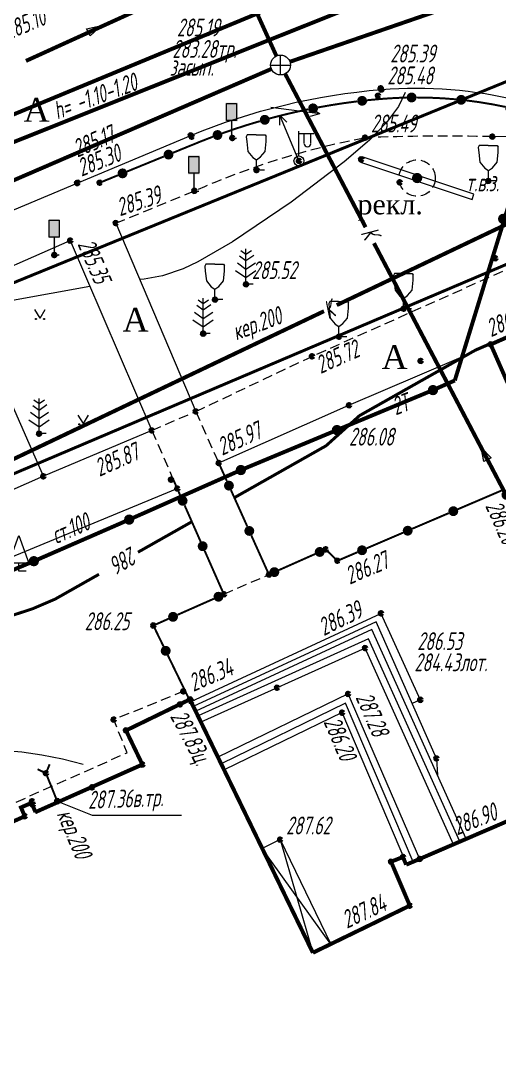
# Model space of a CAD drawing. Header units: metres. Extents: x 1687 to 3282, y 1191 to 1671.
# Drawn here: x 1849.5 to 1873.6, y 1507 to 1559.3 of the extents above; entities that cross this region are included whole.
import ezdxf

# ---------------------------------------------------------------- set-up
doc = ezdxf.new("R2010")
doc.units = ezdxf.units.M
doc.set_wipeout_variables(frame=1)
for name, pattern in [('COMMUN', [6, 5, -1]), ('DASHED', [0.75, 0.5, -0.25]), ('DASHEDX2', [1.5, 1, -0.5])]:
    doc.linetypes.add(name, pattern=pattern)
for name, color, linetype, lineweight, transparency in [('51361800', 7, 'Continuous', 18, 0.65), ('51472300', 7, 'Continuous', 18, 0.65), ('71133200', 7, 'Continuous', 18, 0.65), ('71133600', 7, 'Continuous', 18, 0.65), ('71133800', 7, 'Continuous', 18, 0.65), ('82211000', 7, 'Continuous', 18, 0.65), ('Commun', 7, 'Continuous', 18, 0.65), ('CONTOURS-LABEL', 7, 'Continuous', 18, 0.65), ('GEO_POINTS', 7, 'Continuous', 18, 0.65), ('Otm', 7, 'Continuous', 18, 0.65), ('R_Поверхность10_CNT-MAJ', 7, 'Continuous', 18, 0.65), ('R_Поверхность10_CNT-MIN', 7, 'Continuous', 18, 0.65), ('Sit', 7, 'Continuous', 18, 0.65), ('Text', 7, 'Continuous', 18, 0.65), ('Text_com', 7, 'Continuous', 18, 0.65), ('Us_znak', 7, 'Continuous', 18, 0.65), ('Us_znak_fon', 7, 'Continuous', 18, 0.65), ('Рамка и сетка', 7, 'Continuous', 18, 0.65)]:
    doc.layers.add(name, color=color, linetype=linetype, lineweight=lineweight, transparency=transparency)
doc.styles.add('eskd', font='ESKD1.shx', dxfattribs={"width": 1.2, "oblique": 15})
doc.styles.get("Standard").update_dxf_attribs({"font": 'GOST_0.TTF', "oblique": 15})
doc.styles.add('style1', font='times.ttf', dxfattribs={"height": 1})
doc.linetypes.add('ПОДЗ_ЛИНИИ_СВЯЗИ', pattern='A,4.8,-0.2,[133,ltypeshp.shx,S=0.2,R=0,X=-0.2,Y=0],-0.2,4.8,-2', length=12)

# ---------------------------------------------------------------- blocks, each defined once
blk = doc.blocks.new('71133600')
for p, q in [((-0.52, 3.39), (0, 3.02)), ((0, 3.02), (0.55, 3.39)), ((-0.86, 2.16), (0, 1.51)), ((0, 1.51), (0.96, 2.16))]:
    blk.add_line(p, q)
for points in [[(0.71, 0), (0, 0), (0, 3.55)], [(-0.64, 2.84), (0, 2.37), (0, 2.37), (0.78, 2.93)], [(-1.05, 1.38), (0, 0.67), (1, 1.38)]]:
    blk.add_lwpolyline(points)
at = {"style": 'eskd', "oblique": 15}
blk.add_attdef('Z', (2.03, -0.19), '', height=2, dxfattribs=at)
blk = doc.blocks.new('71133200')
for p, q in [((-0.924145, 3.560442), (-1.024145, 3.360442)), ((-1.024145, 3.360442), (-0.977382, 2.864397)), ((-0.024145, 3.560442), (-0.924145, 3.560442)), ((-0.024145, 3.560442), (0.875855, 3.560442)), ((0.875855, 3.560442), (0.958164, 3.395824)), ((0.975974, 2.864397), (0.958164, 3.395824)), ((-0.977382, 2.864397), (-0.861899, 1.88241)), ((0.861899, 1.88241), (0.975974, 2.864397)), ((-0.861899, 1.88241), (-0.374616, 1.28565)), ((-0.374616, 1.28565), (0, 1.039723)), ((0, 1.039723), (0.401375, 1.321765)), ((0.401375, 1.321765), (0.861899, 1.88241)), ((0, 0), (0, 1.039723)), ((0.8, 0), (0, 0))]:
    blk.add_line(p, q)
at = {"style": 'eskd', "oblique": 14.99997778}
blk.add_attdef('Z', (1.873004, -0.239356), '', height=2, dxfattribs=at)
blk = doc.blocks.new('71133800')
blk.add_lwpolyline([(0.71, 0), (0, 0), (0, 0.8), (-1.03, 0.8), (0, 3.61), (1.01, 0.8), (-0.03, 0.8)])
at = {"style": 'eskd', "oblique": 15}
blk.add_attdef('Z', (1.57, -0.8), '', height=2, dxfattribs=at)
blk = doc.blocks.new('51472300')
for p, q in [((0, 0.5), (0, 3)), ((0, 2.75), (1.5, 2.75)), ((0.54, 1.74), (0.54, 2.75)), ((1.2, 1.74), (1.2, 2.75))]:
    blk.add_line(p, q)
at = {"color": 7}
for radius in [0.5, 0.05]:
    blk.add_circle((0, 0), radius, dxfattribs=at)
blk.add_arc((0.87, 1.75), 0.331, 182.1567, 357.8433)
at = {"oblique": 15}
blk.add_attdef('Z', (1.02, -1.37), '', height=2, dxfattribs=at)
blk = doc.blocks.new('*U67')
at = {"layer": '82211000', "linetype": 'Continuous', "ltscale": 0.5}
for points in [[(5192280.391, 4969160.032, 1), (5192280.891, 4969160.038, 1)], [(5192275.432, 4969159.441, 1), (5192275.923, 4969159.536, 1)], [(5192277.899, 4969159.84, 1), (5192278.396, 4969159.897, 1)], [(5192282.888, 4969159.944, 1), (5192283.385, 4969159.891, 1)], [(5192285.358, 4969159.566, 1), (5192285.846, 4969159.456, 1)], [(5192273.004, 4969158.846, 1), (5192273.486, 4969158.981, 1)], [(5192287.767, 4969158.903, 1), (5192288.239, 4969158.737, 1)], [(5192270.631, 4969158.061, 1), (5192271.101, 4969158.233, 1)], [(5192290.083, 4969157.964, 1), (5192290.532, 4969157.744, 1)], [(5192292.274, 4969156.762, 1), (5192292.693, 4969156.49, 1)], [(5192294.315, 4969155.32, 1), (5192294.705, 4969155.008, 1)], [(5192296.203, 4969153.683, 1), (5192296.561, 4969153.334, 1)], [(5192297.921, 4969151.868, 1), (5192298.242, 4969151.485, 1)], [(5192299.451, 4969149.892, 1), (5192299.733, 4969149.479, 1)], [(5192300.777, 4969147.774, 1), (5192301.017, 4969147.335, 1)], [(5192301.846, 4969145.516, 1), (5192302.045, 4969145.057, 1)], [(5192302.844, 4969143.224, 1), (5192303.044, 4969142.765, 1)], [(5192303.843, 4969140.932, 1), (5192304.042, 4969140.473, 1)], [(5192304.841, 4969138.64, 1), (5192305.041, 4969138.181, 1)]]:
    blk.add_hatch(color=256, dxfattribs=at).paths.add_polyline_path(points, flags=0)
at = {"layer": '82211000', "linetype": 'Continuous', "ltscale": 0.5, "const_width": 0.1}
for points in [[(5192275.923, 4969159.535, -0.015909), (5192277.899, 4969159.84, -0.015909)], [(5192280.891, 4969160.036, -0.023323), (5192282.888, 4969159.942, -0.023323)], [(5192283.385, 4969159.89, -0.023323), (5192285.358, 4969159.564, -0.023323)], [(5192273.486, 4969158.98, -0.015909), (5192275.432, 4969159.44, -0.015909)], [(5192285.846, 4969159.454, -0.023323), (5192287.767, 4969158.901, -0.023323)], [(5192271.101, 4969158.232, -0.015909), (5192273.004, 4969158.845, -0.015909)], [(5192288.238, 4969158.735, -0.023323), (5192290.082, 4969157.963, -0.023323)], [(5192292.692, 4969156.489, -0.019816), (5192294.314, 4969155.319, -0.019816)], [(5192294.705, 4969155.007, -0.019816), (5192296.203, 4969153.683, -0.019816)], [(5192296.56, 4969153.333, -0.019816), (5192297.92, 4969151.867, -0.019816)], [(5192298.241, 4969151.484, -0.019816), (5192299.449, 4969149.891, -0.019816)], [(5192299.731, 4969149.478, -0.019816), (5192300.776, 4969147.773, -0.019816)]]:
    blk.add_lwpolyline(points, format="xyb", dxfattribs=at)
at = {"layer": '82211000', "linetype": 'Continuous', "ltscale": 0.5}
for points in [[(5192278.396, 4969159.896, 0.1, 0.1, -0.006108), (5192279.161, 4969159.967, 0.1, 0.1, -0.014367), (5192280.391, 4969160.031, 0, 0, 0)], [(5192290.532, 4969157.743, 0.1, 0.1, -0.022574), (5192292.219, 4969156.795, 0.1, 0.1, -0.000636), (5192292.273, 4969156.761, 0, 0, 0)], [(5192301.016, 4969147.334, 0.1, 0.1, -0.004898), (5192301.244, 4969146.896, 0.1, 0.1, 0), (5192301.846, 4969145.516, 0, 0, 0)]]:
    blk.add_lwpolyline(points, format="xyseb", dxfattribs=at)
at = {"layer": '82211000', "linetype": 'Continuous', "ltscale": 0.5, "flags": 128}
blk.add_lwpolyline([(5192269.701, 4969157.693, 0.1, 0.1, -0.007954), (5192270.632, 4969158.06, 0, 0, 0)], format="xyseb", dxfattribs=at)
at = {"layer": '82211000', "linetype": 'Continuous', "ltscale": 0.5, "const_width": 0.1}
for points in [[(5192302.045, 4969145.057), (5192302.844, 4969143.224)], [(5192303.044, 4969142.765), (5192303.843, 4969140.932)], [(5192304.042, 4969140.473), (5192304.841, 4969138.64)]]:
    blk.add_lwpolyline(points, dxfattribs=at)
at = {"layer": '82211000', "ltscale": 0.5, "const_width": 0.1}
blk.add_lwpolyline([(5192305.041, 4969138.181), (5192305.063, 4969138.132)], dxfattribs=at)
blk = doc.blocks.new('*U68')
at = {"layer": '82211000', "linetype": 'Continuous', "ltscale": 0.5}
for points in [[(5192268.168, 4969157.068, 1), (5192268.63, 4969157.257, 1)], [(5192265.853, 4969156.122, 1), (5192266.316, 4969156.312, 1)]]:
    blk.add_hatch(color=256, dxfattribs=at).paths.add_polyline_path(points, flags=0)
at = {"layer": '82211000', "ltscale": 0.5, "const_width": 0.1}
blk.add_lwpolyline([(5192268.63, 4969157.257), (5192269.75, 4969157.714)], dxfattribs=at)
at = {"layer": '82211000', "linetype": 'Continuous', "ltscale": 0.5, "const_width": 0.1}
blk.add_lwpolyline([(5192266.316, 4969156.312), (5192268.168, 4969157.068)], dxfattribs=at)
at = {"layer": '82211000', "linetype": 'Continuous', "ltscale": 0.5, "flags": 128}
blk.add_lwpolyline([(5192264.928, 4969155.744, 0.1, 0.1, 0), (5192265.853, 4969156.122, 0, 0, 0)], format="xyseb", dxfattribs=at)
blk = doc.blocks.new('*U69')
at = {"layer": '82211000', "linetype": 'Continuous', "ltscale": 0.5}
for points in [[(5192269.007, 4969139.969, 1), (5192269.209, 4969139.511, 1)], [(5192270.017, 4969137.682, 1), (5192270.219, 4969137.224, 1)], [(5192271.141, 4969135.012, 1), (5192270.684, 4969134.81, 1)], [(5192268.854, 4969134.001, 1), (5192268.397, 4969133.799, 1)], [(5192268.146, 4969132.412, 1), (5192268.365, 4969131.962, 1)]]:
    blk.add_hatch(color=256, dxfattribs=at).paths.add_polyline_path(points, flags=0)
at = {"layer": '82211000', "linetype": 'Continuous', "ltscale": 0.5, "flags": 128}
blk.add_lwpolyline([(5192268.606, 4969140.885, 0.1, 0.1, 0), (5192268.839, 4969140.351, 0.1, 0.1, 0), (5192269.007, 4969139.969, 0, 0, 0)], format="xyseb", dxfattribs=at)
at = {"layer": '82211000', "linetype": 'Continuous', "ltscale": 0.5, "const_width": 0.1}
for points in [[(5192269.209, 4969139.511), (5192270.017, 4969137.682)], [(5192270.684, 4969134.81), (5192268.854, 4969134.001)]]:
    blk.add_lwpolyline(points, dxfattribs=at)
at = {"layer": '82211000', "linetype": 'Continuous', "ltscale": 0.5}
for points in [[(5192270.219, 4969137.224, 0.1, 0.1, 0), (5192271.187, 4969135.032, 0.1, 0.1, 0), (5192271.141, 4969135.012, 0, 0, 0)], [(5192268.397, 4969133.799, 0.1, 0.1, 0), (5192267.636, 4969133.462, 0.1, 0.1, 0), (5192268.146, 4969132.412, 0, 0, 0)]]:
    blk.add_lwpolyline(points, format="xyseb", dxfattribs=at)
at = {"layer": '82211000', "ltscale": 0.5, "const_width": 0.1}
blk.add_lwpolyline([(5192268.365, 4969131.962), (5192269.449, 4969129.73)], dxfattribs=at)
blk = doc.blocks.new('*U70')
at = {"layer": '82211000', "linetype": 'Continuous', "ltscale": 0.5}
for points in [[(5192271.339, 4969140.73, 1), (5192271.544, 4969140.274, 1)], [(5192285.318, 4969140.264, 1), (5192285.514, 4969139.805, 1)], [(5192282.512, 4969139.118, 1), (5192282.972, 4969139.315, 1)], [(5192272.365, 4969138.45, 1), (5192272.57, 4969137.994, 1)], [(5192280.214, 4969138.135, 1), (5192280.674, 4969138.332, 1)], [(5192286.299, 4969137.965, 1), (5192286.495, 4969137.505, 1)], [(5192275.786, 4969137.062, 1), (5192276.243, 4969137.265, 1)], [(5192277.916, 4969137.152, 1), (5192278.375, 4969137.348, 1)], [(5192273.501, 4969136.048, 1), (5192273.958, 4969136.251, 1)], [(5192287.28, 4969135.666, 1), (5192287.476, 4969135.206, 1)], [(5192288.261, 4969133.366, 1), (5192288.458, 4969132.906, 1)]]:
    blk.add_hatch(color=256, dxfattribs=at).paths.add_polyline_path(points, flags=0)
at = {"layer": '82211000', "linetype": 'Continuous', "ltscale": 0.5, "flags": 128}
blk.add_lwpolyline([(5192270.929, 4969141.642, 0.1, 0.1, 0), (5192271.339, 4969140.73, 0, 0, 0)], format="xyseb", dxfattribs=at)
at = {"layer": '82211000', "linetype": 'Continuous', "ltscale": 0.5}
for points in [[(5192282.972, 4969139.315, 0.1, 0.1, 0), (5192285.298, 4969140.31, 0.1, 0.1, 0), (5192285.318, 4969140.264, 0, 0, 0)], [(5192272.57, 4969137.994, 0.1, 0.1, 0), (5192273.456, 4969136.027, 0.1, 0.1, 0), (5192273.501, 4969136.048, 0, 0, 0)], [(5192276.243, 4969137.265, 0.1, 0.1, 0), (5192276.311, 4969137.296, 0.1, 0.1, 0), (5192276.907, 4969136.72, 0.1, 0.1, 0), (5192277.916, 4969137.152, 0, 0, 0)]]:
    blk.add_lwpolyline(points, format="xyseb", dxfattribs=at)
at = {"layer": '82211000', "linetype": 'Continuous', "ltscale": 0.5, "const_width": 0.1}
for points in [[(5192271.544, 4969140.274), (5192272.365, 4969138.45)], [(5192285.514, 4969139.805), (5192286.299, 4969137.965)], [(5192280.674, 4969138.332), (5192282.512, 4969139.118)], [(5192278.375, 4969137.348), (5192280.214, 4969138.135)], [(5192286.495, 4969137.505), (5192287.28, 4969135.666)], [(5192273.958, 4969136.251), (5192275.786, 4969137.062)], [(5192287.476, 4969135.206), (5192288.261, 4969133.366)]]:
    blk.add_lwpolyline(points, dxfattribs=at)
at = {"layer": '82211000', "ltscale": 0.5}
blk.add_lwpolyline([(5192288.458, 4969132.906, 0.1, 0.1, 0), (5192288.903, 4969131.861, 0.1, 0.1, 0), (5192289.527, 4969132.094, 0, 0, 0)], format="xyseb", dxfattribs=at)
blk = doc.blocks.new('51361800a')
at = {"style": 'eskd', "oblique": 15}
for tag, p in [('Z', (1.72, 1.4)), ('Z1', (1.72, -1)), ('Z2', (1.72, -3.4))]:
    blk.add_attdef(tag, p, '', height=2, dxfattribs=at)
at = {"color": 7}
blk.add_wipeout([(-0.1, 1), (-0.29, 0.96), (-0.47, 0.89), (-0.64, 0.78), (-0.78, 0.64), (-0.89, 0.47), (-0.96, 0.29), (-1, 0.1), (-1, -0.1), (-0.96, -0.29), (-0.89, -0.47), (-0.78, -0.64), (-0.64, -0.78), (-0.47, -0.89), (-0.29, -0.96), (-0.1, -1), (0.1, -1), (0.29, -0.96), (0.47, -0.89), (0.64, -0.78), (0.78, -0.64), (0.89, -0.47), (0.96, -0.29), (1, -0.1), (1, 0.1), (0.96, 0.29), (0.89, 0.47), (0.78, 0.64), (0.64, 0.78), (0.47, 0.89), (0.29, 0.96), (0.1, 1)], dxfattribs=at)
for p, q in [((-1, 0), (1, 0)), ((0, -1), (0, 1))]:
    blk.add_line(p, q)
blk.add_circle((0, 0), 1)
blk = doc.blocks.new('KOVER')
at = {"layer": 'Us_znak', "lineweight": -2}
blk.add_hatch(color=0, dxfattribs=at).paths.add_polyline_path([(-0.21, 0, 1), (0.21, 0, 1)])
at = {"layer": 'Us_znak_fon', "true_color": 0xffffff}
blk.add_hatch(color=7, dxfattribs=at).paths.add_polyline_path([(-0.26, 0, 1), (0.26, 0, 1)])
at = {"layer": 'Us_znak', "color": 0, "lineweight": -2}
blk.add_circle((0, 0), 0.21, dxfattribs=at)
blk = doc.blocks.new('ZNAK')
at = {"layer": 'Us_znak_fon', "true_color": 0xffffff}
blk.add_hatch(color=7, dxfattribs=at).paths.add_polyline_path([(0.3, 1.8), (-0.3, 1.8), (-0.3, 0.85), (-0.05, 0.85), (-0.05, -0.05), (0.25, -0.05), (0.25, 0.05), (0.05, 0.05), (0.05, 0.85), (0.3, 0.85)])
at = {"layer": 'Us_znak', "color": 0, "linetype": 'Continuous', "lineweight": -2, "ltscale": 10}
blk.add_lwpolyline([(-0.25, 1.75), (0.25, 1.75), (0.25, 0.9), (-0.25, 0.9)], close=True, dxfattribs=at)
at = {"layer": 'Us_znak', "linetype": 'DASHEDX2', "ltscale": 10}
blk.add_lwpolyline([(0, 0.9), (0, 0), (0.25, 0)], dxfattribs=at)
blk = doc.blocks.new('GAZON')
at = {"layer": 'Us_znak', "linetype": 'COMMUN', "lineweight": -2}
for points in [[(-0.233, -0.041, 1), (-0.183, -0.041, 1)], [(0.183, -0.041, 1), (0.233, -0.041, 1)]]:
    blk.add_hatch(color=0, dxfattribs=at).paths.add_polyline_path(points)
at = {"layer": 'Us_znak', "color": 0, "linetype": 'COMMUN', "lineweight": -2}
for points in [[(0, 0), (-0.26, 0.427)], [(0, 0), (0.26, 0.427)]]:
    blk.add_lwpolyline(points, dxfattribs=at)
for centre in [(-0.208, -0.041), (0.208, -0.041)]:
    blk.add_circle(centre, 0.025, dxfattribs=at)
blk = doc.blocks.new('NAPR')
at = {"layer": 'Us_znak', "color": 0, "linetype": 'Continuous', "lineweight": -2}
for p in [(-0.191, 2.038), (0.189, 2.037)]:
    blk.add_line(p, (0, 2.5), dxfattribs=at)
blk.add_lwpolyline([(0, 0), (0, 2.5)], dxfattribs=at)
blk = doc.blocks.new('A$C52264BE2')
at = {"layer": 'Sit'}
h = blk.add_hatch(color=32, dxfattribs=at)
h.dxf.hatch_style = 1
h.paths.add_polyline_path([(0, 0.374), (0.714, 0.443), (0.15, 0)])
at = {"layer": 'Sit', "color": 32, "elevation": 285.308}
blk.add_lwpolyline([(0, 0.374), (0.714, 0.443), (0.15, 0), (0, 0.374)], dxfattribs=at)

msp = doc.modelspace()

# ---------------------------------------------------------------- hatches: boundary and pattern name
at = {"layer": 'Рамка и сетка'}
h = msp.add_hatch(color=256, dxfattribs=at)
h.dxf.hatch_style = 1
h.paths.add_polyline_path([(1852.829, 1558.917), (1853.591, 1559.081), (1853.01, 1558.557)])

# ---------------------------------------------------------------- linework, layer by layer
at = {"color": 192, "linetype": 'ПОДЗ_ЛИНИИ_СВЯЗИ', "lineweight": 60, "ltscale": 0.4, "const_width": 0.15, "flags": 128}
for points, elevation in [([(1878.493, 1558.102), (1786.75, 1520.676)], 285.573), ([(1875.572, 1547.737), (1815.861, 1522.38)], 285.911)]:
    msp.add_lwpolyline(points, dxfattribs=dict(at, elevation=elevation))
at = {"layer": 'Commun', "color": 32, "linetype": 'COMMUN', "ltscale": 0.7, "const_width": 0.2, "flags": 128}
for points, elevation in [([(1855.649, 1572.351), (1862.392, 1557.547)], 283.662), ([(1863.072, 1557.256), (1885.524, 1564.991)], 285.308), ([(1822.135, 1539.625), (1862.139, 1556.894)], 285.308), ([(1866.884, 1548.927), (1862.832, 1556.647)], 286.577), ([(1874.983, 1549.555), (1865.43, 1545.008)], 285.804), ([(1877.051, 1529.558), (1867.305, 1548.126)], 286.577), ([(1864.789, 1544.703), (1843.752, 1534.69)], 285.804)]:
    msp.add_lwpolyline(points, dxfattribs=dict(at, elevation=elevation))
at = {"layer": 'Commun', "color": 4, "linetype": 'COMMUN', "ltscale": 0.7, "const_width": 0.2, "elevation": 287.906, "flags": 128}
msp.add_lwpolyline([(1881.85, 1566.264), (1844.615, 1551.399)], dxfattribs=at)
at = {"layer": 'Commun', "color": 106, "linetype": 'COMMUN', "ltscale": 0.7, "const_width": 0.2, "elevation": 285.881, "flags": 128}
msp.add_lwpolyline([(1838.736, 1550.294), (1872.29, 1564.176)], dxfattribs=at)
at = {"layer": 'Commun', "color": 5, "linetype": 'Continuous', "ltscale": 2, "const_width": 0.2, "flags": 128}
for points, elevation in [([(1874.479, 1551.309), (1871.375, 1541.215)], 285.636), ([(1838.867, 1527.521), (1840.487, 1528.176), (1845.637, 1530.21), (1850.176, 1532.121), (1854.977, 1534.214), (1860.602, 1536.708), (1870.277, 1540.732), (1871.375, 1541.215)], 285.752)]:
    msp.add_lwpolyline(points, dxfattribs=dict(at, elevation=elevation))
at = {"layer": 'GEO_POINTS', "lineweight": 60}
for centre in [(1862.598, 1557.093, 285.194), (1867.638, 1555.923, 285.39), (1867.682, 1555.858, 285.476), (1867.507, 1555.548, 285.492), (1858.081, 1553.55, 285.237), (1858.118, 1553.485, 285.384), (1860.165, 1553.42, 285.424), (1866.85, 1553.441, 285.491), (1873.265, 1553.488, 285.678), (1863.525, 1552.264, 285.471), (1866.66, 1552.344, 285.487), (1861.389, 1551.803, 285.527), (1852.354, 1551.147, 285.302), (1852.377, 1551.165, 285.174), (1853.487, 1551.167, 285.308), (1868.6, 1551.187, 285.644), (1869.478, 1551.404, 285.782), (1873.072, 1551.259, 285.803), (1858.266, 1550.76, 285.451), (1854.303, 1549.135, 285.386), (1852.005, 1548.256, 285.353), (1851.201, 1547.531, 285.431), (1873.409, 1547.366, 286.909), (1860.859, 1546.061, 285.518), (1859.295, 1545.29, 285.5), (1868.797, 1544.824, 285.929), (1858.703, 1543.579, 285.55), (1865.538, 1543.415, 285.693), (1873.183, 1543.029, 286.009), (1864.185, 1542.431, 285.718), (1869.649, 1542.203, 285.891), (1858.332, 1539.656, 285.857), (1866.044, 1539.968, 285.959), (1850.442, 1538.54, 285.794), (1856.111, 1538.703, 285.87), (1865.528, 1538.678, 286.083), (1859.488, 1537.064, 285.97), (1850.654, 1536.393, 285.871), (1860.602, 1536.708, 286.11), (1857.079, 1536.224, 285.883), (1857.398, 1535.773, 285.986), (1854.977, 1534.214, 286.026), (1864.87, 1532.718, 286.24), (1865.466, 1532.142, 286.274), (1850.176, 1532.121, 286.046), (1862.015, 1531.45, 286.246), (1859.746, 1530.455, 286.202), (1867.655, 1529.497, 286.387), (1856.195, 1528.885, 286.251), (1866.855, 1527.751, 287.252), (1857.703, 1525.572, 286.337), (1862.425, 1525.752, 287.229), (1866.004, 1525.439, 287.277), (1857.533, 1524.911, 286.264), (1858.035, 1525.165, 286.336), (1858.104, 1525.068, 305.048), (1869.638, 1525.144, 286.602), (1865.7, 1524.499, 286.199), (1854.196, 1524.153, 285.38), (1854.817, 1523.602, 304.558), (1855.642, 1521.888, 286.102), (1870.447, 1522.193, 286.79), (1850.786, 1521.449, 286.7), (1853.106, 1520.739, 306.063), (1850.083, 1520.038, 286.955), (1850.115, 1519.876, 304.908), (1851.354, 1520.044, 287.361), (1849.721, 1519.288, 286.819), (1862.58, 1518.109, 287.621), (1868.165, 1516.996, 287.82), (1868.762, 1517.233, 287.795), (1869.612, 1517.139, 287.343), (1869.11, 1514.786, 287.838)]:
    msp.add_circle(centre, 0.06, dxfattribs=at)
at = {"layer": 'R_Поверхность10_CNT-MAJ', "color": 32, "const_width": 0.15, "elevation": 286, "flags": 128}
for points in [[(1873.163, 1543.074), (1872.44, 1542.758), (1866.58, 1539.449), (1864.892, 1537.93), (1860.274, 1535.318)], [(1858.133, 1534.107), (1855.418, 1532.572)], [(1853.456, 1531.462), (1851.25, 1530.214), (1850.107, 1529.724), (1849.14, 1529.409), (1847.97, 1529.36), (1847.12, 1529.627), (1845.965, 1529.666), (1842.28, 1528.904), (1839.032, 1528.044), (1838.278, 1527.787)]]:
    msp.add_lwpolyline(points, dxfattribs=at)
at = {"layer": 'R_Поверхность10_CNT-MIN', "color": 32, "flags": 128}
for points, elevation in [([(1868.868, 1555.703), (1868.534, 1554.999), (1867.938, 1554.204), (1867.078, 1553.317), (1865.8, 1552.216), (1863.127, 1550.183), (1860.186, 1548.199), (1858.432, 1547.184), (1857.697, 1546.832), (1856.66, 1546.484), (1855.734, 1546.323), (1855.509, 1546.296)], 285.5), ([(1853, 1545.941), (1846.956, 1544.858)], 285.5), ([(1852.66, 1521.893), (1851.615, 1522.16), (1850.586, 1522.364), (1849.574, 1522.507), (1848.578, 1522.588), (1847.598, 1522.607), (1846.634, 1522.564), (1845.686, 1522.46), (1842.688, 1521.788), (1841.709, 1521.486), (1840.86, 1521.106), (1840.2, 1520.675), (1839.795, 1520.194), (1839.602, 1519.49), (1839.695, 1518.698), (1840.073, 1517.818), (1840.737, 1516.849)], 286.5)]:
    msp.add_lwpolyline(points, dxfattribs=dict(at, elevation=elevation))
at = {"layer": 'Sit', "linetype": 'COMMUN', "ltscale": 0.7, "const_width": 0.2, "elevation": 284.965, "flags": 128}
msp.add_lwpolyline([(1864.524, 1564.008), (1849.78, 1557.299)], dxfattribs=at)
at = {"layer": 'Sit', "flags": 128}
for points, format, elevation in [([(1858.081, 1553.55, -0.077852), (1867.682, 1555.858, -0.160741), (1881.026, 1552.616, -0.124634), (1890.069, 1542.763), (1894.401, 1532.607)], "xyb", 285.237), ([(1850.26, 1519.492, 0.2, 0.2, 0), (1850.26, 1519.492, 0.2, 0.2, 0), (1850.058, 1519.957, 0.2, 0.2, 0), (1849.528, 1519.727, 0.2, 0.2, 0), (1849.73, 1519.261, 0.2, 0.2, 0), (1849.73, 1519.261, 0, 0, 0)], "xyseb", 303.238)]:
    msp.add_lwpolyline(points, format=format, dxfattribs=dict(at, elevation=elevation))
for points, elevation in [([(1748.588, 1507.007), (1761.672, 1512.498), (1776.447, 1518.785), (1793.36, 1525.985), (1813.324, 1534.569), (1823.102, 1538.767), (1837.692, 1544.995), (1852.354, 1551.147), (1858.081, 1553.55)], 286.018), ([(1854.303, 1549.135), (1858.332, 1539.656)], 285.386), ([(1850.654, 1536.393), (1846.495, 1545.849), (1852.005, 1548.256), (1856.111, 1538.703), (1850.654, 1536.393), (1844.985, 1533.9), (1831.454, 1528.061)], 285.871), ([(1866.044, 1539.968), (1873.183, 1543.029)], 285.959), ([(1859.488, 1537.064), (1866.044, 1539.968)], 285.97), ([(1825.245, 1522.249), (1829.22, 1523.951), (1830.701, 1524.565), (1846.02, 1531.08), (1857.398, 1535.773)], 286.008), ([(1858.104, 1525.068), (1867.655, 1529.497), (1869.638, 1525.144)], 305.048), ([(1870.447, 1522.193), (1867.414, 1529.065), (1858.205, 1524.814)], 287.252), ([(1871.95, 1518.153), (1867.205, 1528.678), (1858.332, 1524.577)], 287.252), ([(1871.63, 1518.009), (1867.03, 1528.214), (1858.446, 1524.34)], 287.252), ([(1871.311, 1517.865), (1866.855, 1527.751), (1858.59, 1524.021)], 287.252), ([(1869.672, 1517.001), (1866.004, 1525.439), (1859.448, 1522.254)], 287.277), ([(1869.285, 1516.999), (1865.877, 1524.974), (1859.607, 1521.928)], 286.199), ([(1869.638, 1525.144), (1869.223, 1524.966)], 286.602), ([(1868.963, 1516.861), (1865.7, 1524.499), (1859.76, 1521.613)], 286.199), ([(1870.447, 1522.193), (1870.508, 1521.352)], 286.79), ([(1851.354, 1520.044), (1853.107, 1519.331), (1857.618, 1519.331)], 286.7), ([(1862.58, 1518.109), (1861.675, 1517.67)], 287.621), ([(1862.58, 1518.109), (1865.133, 1512.854)], 287.621), ([(1862.58, 1518.109), (1864.228, 1512.415)], 287.621), ([(1865.133, 1512.854), (1861.675, 1517.67)], 287.621), ([(1869.11, 1514.786), (1869.11, 1514.786)], 287.838)]:
    msp.add_lwpolyline(points, dxfattribs=dict(at, elevation=elevation))
at = {"layer": 'Sit', "linetype": 'DASHED', "elevation": 285.386, "flags": 128}
msp.add_lwpolyline([(1854.303, 1549.135), (1858.266, 1550.76, -0.056314), (1866.85, 1553.441, -0.328107)], format="xyb", dxfattribs=at)
at = {"layer": 'Sit', "linetype": 'DASHED', "flags": 128}
msp.add_lwpolyline([(1873.265, 1553.488, 0.013859), (1866.85, 1553.441, 0.311291)], format="xyb", dxfattribs=at)
at = {"layer": 'Sit', "flags": 128}
msp.add_lwpolyline([(1880.058, 1549.544), (1874.168, 1553.47), (1873.265, 1553.488)], dxfattribs=at)
at = {"layer": 'Sit', "elevation": 285.487, "flags": 128}
msp.add_lwpolyline([(1866.619, 1552.209), (1872.251, 1550.329), (1872.341, 1550.597), (1866.709, 1552.477)], close=True, dxfattribs=at)
at = {"layer": 'Sit', "linetype": 'DASHED', "flags": 128}
for points, elevation in [([(1858.332, 1539.656), (1864.185, 1542.431), (1880.045, 1549.509)], 285.386), ([(1856.111, 1538.703), (1858.332, 1539.656)], 285.87), ([(1858.332, 1539.656), (1859.488, 1537.064)], 285.386), ([(1856.111, 1538.703), (1857.165, 1536.307)], 285.87), ([(1859.746, 1530.455), (1862.015, 1531.45)], 285.883), ([(1845.182, 1518.17), (1854.874, 1522.482), (1854.196, 1524.153), (1857.703, 1525.572)], 286.815)]:
    msp.add_lwpolyline(points, dxfattribs=dict(at, elevation=elevation))
at = {"layer": 'Sit', "flags": 128}
for points, const_width, elevation in [([(1880.294, 1546.157), (1873.183, 1543.029)], 0.2, 286.018), ([(1873.183, 1543.029), (1875.677, 1537.36)], 0.2, 286.009), ([(1850.234, 1519.482), (1855.642, 1521.888), (1854.817, 1523.602), (1858.035, 1525.165)], 0.2, 286.726), ([(1864.228, 1512.415), (1858.035, 1525.165)], 0.2, 286.336), ([(1850.786, 1521.449), (1850.972, 1521.9)], 0.1, 286.7), ([(1850.786, 1521.449), (1850.361, 1521.652)], 0.1, 286.7), ([(1850.786, 1521.449), (1851.354, 1520.044)], 0.1, 286.7), ([(1844.001, 1516.762), (1849.73, 1519.286)], 0.2, 286.726), ([(1868.927, 1516.846), (1869.612, 1517.139), (1874.626, 1519.296)], 0.2, 287.343), ([(1868.762, 1517.233), (1868.165, 1516.996), (1869.11, 1514.786), (1864.228, 1512.415)], 0.2, 287.838), ([(1868.762, 1517.233), (1868.927, 1516.846), (1868.927, 1516.846)], 0.2, 287.795)]:
    msp.add_lwpolyline(points, dxfattribs=dict(at, const_width=const_width, elevation=elevation))
at = {"layer": 'Sit', "linetype": 'DASHED'}
msp.add_circle((1869.478, 1551.404, 285.782), 0.915, dxfattribs=at)
at = {"layer": 'Рамка и сетка', "elevation": 284.965}
msp.add_lwpolyline([(1852.829, 1558.917), (1853.591, 1559.081), (1853.01, 1558.557), (1852.829, 1558.917)], dxfattribs=at)

# ---------------------------------------------------------------- block references
at = {"layer": '51472300', "color": 7, "xscale": 0.5, "yscale": 0.5, "zscale": 0.5}
msp.add_blockref('51472300', (1863.525, 1552.264, 285.471), dxfattribs=at)
at = {"layer": '71133200', "color": 7, "xscale": 0.5, "yscale": 0.5, "zscale": 0.5}
for p in [(1861.389, 1551.803, 285.527), (1873.072, 1551.259, 285.803), (1859.295, 1545.29, 285.5), (1868.797, 1544.824, 285.929), (1865.538, 1543.415, 285.693)]:
    msp.add_blockref('71133200', p, dxfattribs=at)
at = {"layer": '71133600', "color": 7, "xscale": 0.5, "yscale": 0.5, "zscale": 0.5}
for p in [(1860.859, 1546.061, 285.518), (1858.703, 1543.579, 285.55), (1850.442, 1538.54, 285.794)]:
    msp.add_blockref('71133600', p, dxfattribs=at)
at = {"layer": '71133800', "color": 7, "xscale": 0.5, "yscale": 0.5, "zscale": 0.5}
msp.add_blockref('71133800', (1849.426, 1531.616, 285.937), dxfattribs=at)
at = {"layer": '82211000', "color": 7}
for name in ['*U67', '*U68', '*U70', '*U69']:
    msp.add_blockref(name, (-5190411.441, -4967604.578), dxfattribs=at)
at = {"layer": 'Sit', "color": 7, "linetype": 'Continuous'}
for name, p in [('ZNAK', (1860.133, 1553.404, 0.038)), ('ZNAK', (1858.234, 1550.744)), ('KOVER', (1869.478, 1551.404, 285.782)), ('KOVER', (1873.811, 1549.347, 285.844)), ('ZNAK', (1851.201, 1547.531, 285.431)), ('GAZON', (1850.487, 1544.354)), ('KOVER', (1870.277, 1540.732, 285.752)), ('GAZON', (1852.671, 1539.051)), ('KOVER', (1865.44, 1538.72, 285.752)), ('KOVER', (1860.602, 1536.708, 285.752)), ('KOVER', (1854.977, 1534.214, 285.752)), ('KOVER', (1850.176, 1532.121, 285.752))]:
    msp.add_blockref(name, p, dxfattribs=at)
at = {"layer": 'Sit', "color": 7, "linetype": 'Continuous', "xscale": -1, "rotation": 262.6949957994233}
msp.add_blockref('NAPR', (1862.103, 1554.965, 285.471), dxfattribs=at)
at = {"layer": 'Sit', "color": 7, "linetype": 'Continuous', "rotation": 22.63254919406308}
msp.add_blockref('NAPR', (1863.525, 1552.264, 285.471), dxfattribs=at)
at = {"layer": 'Sit', "color": 7, "rotation": 95.59970702842959}
msp.add_blockref('A$C52264BE2', (1873.215, 1537.174, -285.308), dxfattribs=at)

# ---------------------------------------------------------------- texts
at = {"layer": 'Commun', "color": 4, "linetype": 'COMMUN', "ltscale": 0.7, "oblique": 13, "width": 0.8}
msp.add_text('h= -1.10-1.20', height=0.9, rotation=20.3953, dxfattribs=at).set_placement((1851.359, 1554.334, 853.315))
at = {"layer": 'CONTOURS-LABEL', "color": 32, "oblique": 13, "width": 0.8}
msp.add_text('286', height=0.9, rotation=209.4915, dxfattribs=at).set_placement((1855.091, 1532.897, 286))
at = {"layer": 'Otm', "oblique": 13, "width": 0.8}
for s, rotation, p in [('285.10', 22.3608, (1848.907, 1558.345, 285.103)), ('285.17', 22.6555, (1852.365, 1552.427, 571.192)), ('285.30', 21.728, (1852.575, 1551.467, 571.32)), ('285.39', 18.0316, (1854.507, 1549.475, 285.386)), ('285.35', 293.2585, (1852.362, 1548.083, 285.353)), ('286.01', 23.7474, (1873.198, 1543.385, 286.009)), ('285.72', 24.051, (1864.616, 1541.536, 285.718)), ('285.97', 23.8853, (1859.657, 1537.423, 285.97)), ('285.87', 23.6529, (1853.479, 1536.361, 285.87)), ('286.20', 293.9062, (1872.895, 1534.908, 286.198)), ('286.27', 23.1638, (1866.082, 1530.932, 286.274)), ('286.39', 26.3343, (1864.779, 1528.341, 286.387)), ('286.34', 23.1718, (1858.209, 1525.537, 286.336)), ('287.28', 293.494, (1866.363, 1525.267, 287.277)), ('287.83ц.', 297.9123, (1857.022, 1524.314, 286.264)), ('286.20', 293.1369, (1864.75, 1524.037, 286.199)), ('287.36в.тр.', 2.1229, (1852.915, 1519.654, 287.361)), ('286.90', 21.2458, (1871.491, 1518.319, 287.252)), ('287.84', 24.8382, (1865.942, 1513.618, 287.838))]:
    msp.add_text(s, height=0.9, rotation=rotation, dxfattribs=at).set_placement(p)
for s, p in [('285.39', (1868.126, 1557.221, 285.39)), ('285.48', (1867.982, 1556.118, 285.476)), ('285.49', (1867.15, 1553.701, 285.491)), ('285.52', (1861.159, 1546.321, 285.518)), ('286.08', (1866.049, 1537.936, 286.083)), ('286.25', (1852.741, 1528.649, 286.251)), ('287.62', (1862.88, 1518.369, 287.621))]:
    msp.add_text(s, height=0.9, dxfattribs=at).set_placement(p)
at = {"layer": 'Text', "style": 'style1'}
for s, height, p in [('А', 1.2, (1849.656, 1554.236)), ('рекл.', 1, (1866.476, 1549.579, 286.008)), ('А', 1.2, (1854.644, 1543.677, 286.008)), ('А', 1.2, (1867.69, 1541.792, 286.581))]:
    msp.add_text(s, height=height, dxfattribs=at).set_placement(p)
at = {"layer": 'Text_com', "oblique": 13, "width": 0.8}
for s, p in [('285.19', (1857.382, 1558.533, -0.114)), ('283.28тр.', (1857.155, 1557.452, 285.194)), ('засып.', (1857.018, 1556.551, 570.503)), ('т.в.з.', (1871.932, 1550.733, 285.487)), ('286.53', (1869.486, 1527.648, 286.533)), ('284.43лот.', (1869.344, 1526.581, 286.533))]:
    msp.add_text(s, height=0.9, dxfattribs=at).set_placement(p)
for s, rotation, p in [('К', 297.716, (1866.615, 1548.645, -283.662)), ('К', 24.5338, (1864.996, 1544.28, -283.662)), ('кер.200', 20.3953, (1860.368, 1543.221, 1139.197)), ('2Т', 20.1855, (1868.396, 1539.454)), ('ст.100', 23.5795, (1851.301, 1532.97, 855.209)), ('кер.200', 292.8027, (1851.315, 1519.407, 853.315))]:
    msp.add_text(s, height=0.9, rotation=rotation, dxfattribs=at).set_placement(p)

# ---------------------------------------------------------------- next in the draw order: block references
at = {"layer": '51361800', "color": 7, "xscale": 0.5, "yscale": 0.5, "zscale": 0.5}
msp.add_blockref('51361800a', (1862.599, 1557.091, 285.308), dxfattribs=at)

doc.saveas('drawing.dxf')
